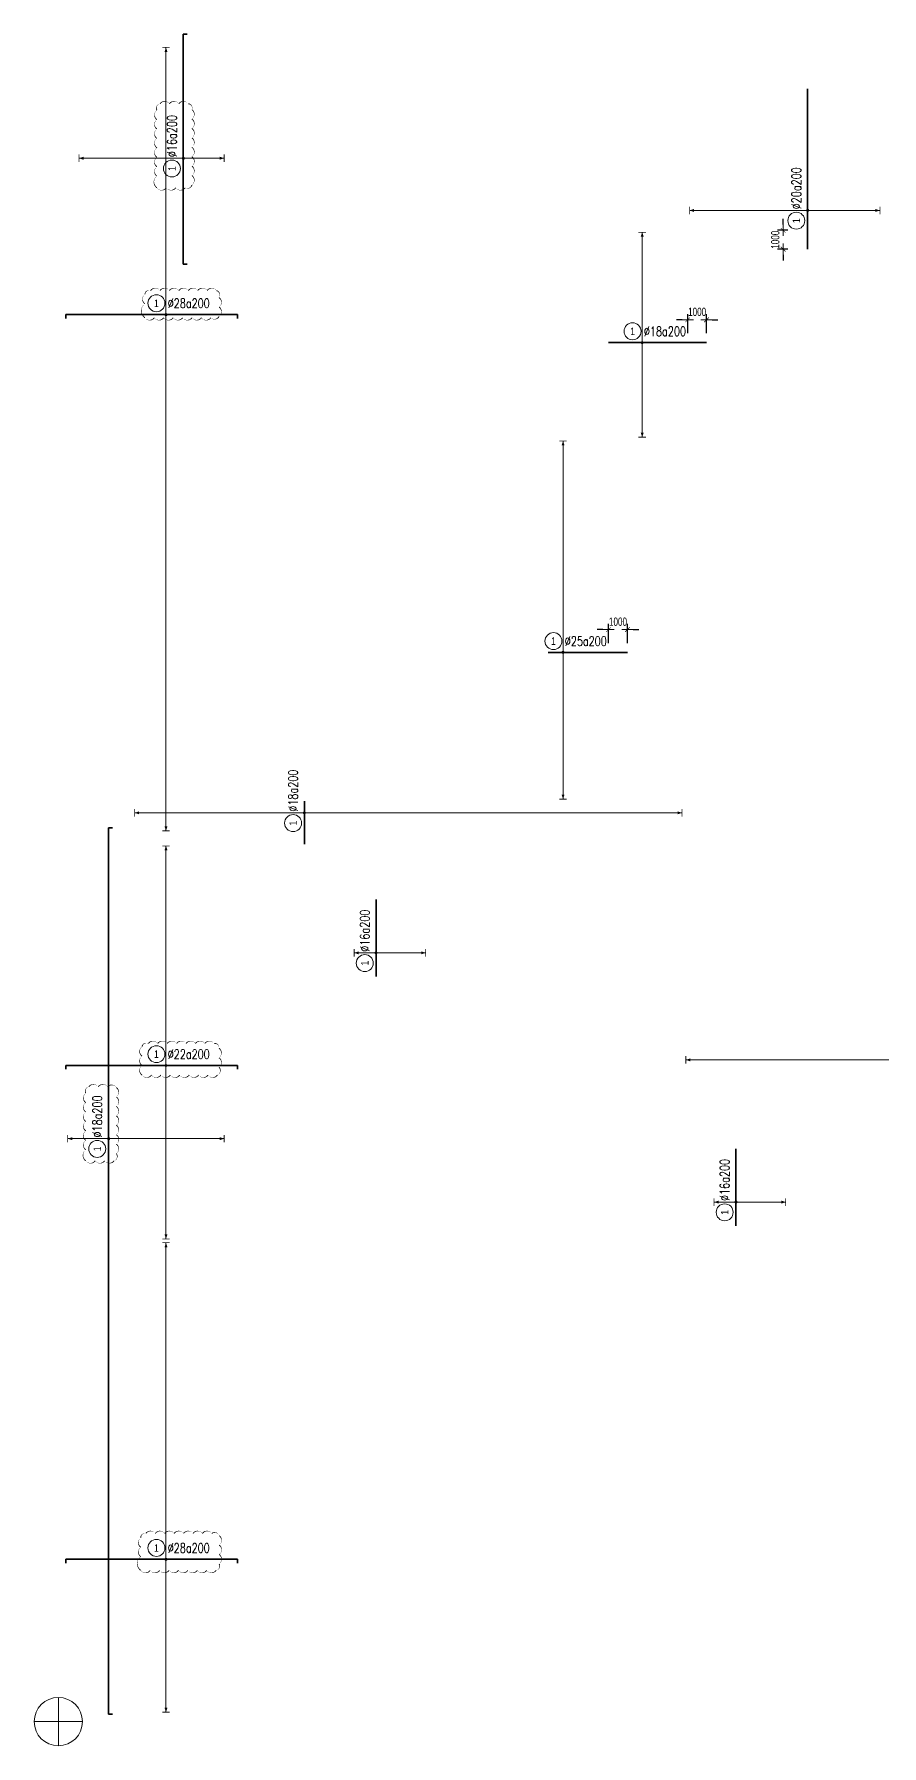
# Model space of a CAD drawing. Header units: millimetres. Extents: x -259680 to 953914, y -429648 to 90611.
# Drawn here: x 340714 to 385694, y -270544 to -179763 of the extents above; entities that cross this region are included whole.
import ezdxf
from ezdxf.enums import TextEntityAlignment as Align

# ---------------------------------------------------------------- set-up
doc = ezdxf.new("R2010")
doc.units = ezdxf.units.MM
doc.layers.get('0').update_dxf_attribs({"lineweight": 20})
doc.layers.get('Defpoints').update_dxf_attribs({"color": 151, "lineweight": 9})
for name, color, linetype, lineweight in [('NDC_S_DIM', 1, 'Continuous', 15), ('NDC_S_REBAR', 4, 'Continuous', 35), ('NDC_S_VN TEXT', 7, 'Continuous', 20)]:
    doc.layers.add(name, color=color, linetype=linetype, lineweight=lineweight)
doc.layers.add('NDC_S_REVISION_210426P', color=240, linetype='Continuous', lineweight=20, plot=False)
doc.styles.add('ARIAL', font='arial.ttf', dxfattribs={"width": 0.8})
doc.styles.add('NDC_DIM', font='', dxfattribs={"width": 0.75})
doc.styles.add('NDC_EN TXT', font='romans.shx', dxfattribs={"width": 0.8})
doc.styles.get('NDC_DIM').set_extended_font_data('Dotum')
doc.dimstyles.new('NDC_dim_200', dxfattribs={"dimscale": 200, "dimtxt": 2.2, "dimasz": 1.5, "dimexe": 1.5, "dimexo": 2.5, "dimgap": 1, "dimtad": 1, "dimdec": 0, "dimzin": 0, "dimdsep": 46, "dimtxsty": 'NDC_DIM', "dimblk": 'DIMMARK', "dimcen": 0.09, "dimdle": 1.2, "dimclrd": 1, "dimclre": 1, "dimclrt": 3, "dimadec": 0, "dimazin": 0, "dimtfac": 1, "dimtdec": 0, "dimtix": 1, "dimtofl": 0, "dimtmove": 0, "dimatfit": 3, "dimfxl": 6, "dimfxlon": 1, "dimtolj": 1, "dimtzin": 0, "dimarcsym": 0})

# ---------------------------------------------------------------- blocks, each defined once
blk = doc.blocks.new('*U439')
h = blk.add_hatch(color=6)
edge = h.paths.add_edge_path()
edge.add_arc((-2.99, 0), 0.3, 0, 360)
at = {"layer": 'NDC_S_DIM', "color": 8}
for q in [(-2.99, 56.1), (-2.99, -38.9)]:
    blk.add_line((-2.99, 0), q, dxfattribs=at)
for points in [[(-3.99, 56.1, 0.2, 0.2, 0), (-1.99, 56.1, 0, 0, 0)], [(-3.99, -38.9, 0.2, 0.2, 0), (-1.99, -38.9, 0, 0, 0)]]:
    blk.add_lwpolyline(points, format="xyseb", dxfattribs=at)
at = {"layer": 'NDC_S_DIM'}
blk.add_circle((-5.54, 3), 2.25, dxfattribs=at)
at = {"layer": 'NDC_S_DIM', "color": 6}
blk.add_circle((-2.99, 0), 0.3, dxfattribs=at)
at = {"layer": 'NDC_S_DIM', "color": 8}
for points in [[(-3.39, 54.9), (-2.99, 56.1), (-2.59, 54.9)], [(-3.39, -37.7), (-2.99, -38.9), (-2.59, -37.7)]]:
    blk.add_solid(points, dxfattribs=at)
at = {"layer": 'NDC_S_REBAR'}
for p, q in [((0, 0), (-6.91, 0)), ((-6.91, 0), (-6.91, 0)), ((0, 0), (14.09, 0)), ((14.09, 0), (14.09, 0))]:
    blk.add_line(p, q, dxfattribs=at)
at = {"layer": 'NDC_S_VN TEXT', "style": 'ARIAL', "width": 0.8}
blk.add_attdef('KHT', text='', height=2, dxfattribs=at).set_placement((-5.54, 3), align=Align.MIDDLE_CENTER)
at = {"layer": 'NDC_S_VN TEXT', "color": 3, "style": 'NDC_EN TXT', "width": 0.75}
blk.add_attdef('DKT', (-2.54, 1.75), '', height=2.5, dxfattribs=at)
blk = doc.blocks.new('DIMMARK')
at = {"layer": 'NDC_S_DIM', "color": 1}
blk.add_line((-1.5, 0), (1, 0), dxfattribs=at)
at = {"layer": 'NDC_S_DIM', "color": 2, "const_width": 0.1}
blk.add_lwpolyline([(-0.42, -0.42), (0.42, 0.42)], dxfattribs=at)
blk = doc.blocks.new('*D440')
at = {"layer": 'Defpoints', "color": 0, "ltscale": 100, "transparency": 16777216}
for p in [(372194, -211344), (371194, -212554), (372194, -212554)]:
    blk.add_point(p, dxfattribs=at)
at = {"layer": 'NDC_S_DIM', "color": 1, "lineweight": -2, "ltscale": 100, "transparency": 16777216}
for p, q in [((370894, -211344), (370594, -211344)), ((371194, -212054), (371194, -211044)), ((372194, -212054), (372194, -211044)), ((372494, -211344), (372794, -211344))]:
    blk.add_line(p, q, dxfattribs=at)
at = {"layer": 'NDC_S_DIM', "color": 1, "lineweight": -2, "ltscale": 100, "transparency": 16777216, "xscale": 300, "yscale": 300, "zscale": 300}
blk.add_blockref('DIMMARK', (371194, -211344), dxfattribs=at)
at = {"layer": 'NDC_S_DIM', "color": 1, "lineweight": -2, "ltscale": 100, "transparency": 16777216, "xscale": 300, "yscale": 300, "zscale": 300, "rotation": 180}
blk.add_blockref('DIMMARK', (372194, -211344), dxfattribs=at)
at = {"layer": 'NDC_S_DIM', "color": 3, "ltscale": 100, "transparency": 16777216, "insert": (371694, -210924), "char_height": 440, "attachment_point": 5, "style": 'NDC_DIM'}
blk.add_mtext('\\A1;1000', dxfattribs=at)
blk = doc.blocks.new('*U442')
h = blk.add_hatch(color=6)
edge = h.paths.add_edge_path()
edge.add_arc((-2.99, 0), 0.3, 0, 360)
at = {"layer": 'NDC_S_DIM', "color": 8}
for q in [(-2.99, 29.28), (-2.99, -25.07)]:
    blk.add_line((-2.99, 0), q, dxfattribs=at)
for points in [[(-3.99, 29.28, 0.2, 0.2, 0), (-1.99, 29.28, 0, 0, 0)], [(-3.99, -25.07, 0.2, 0.2, 0), (-1.99, -25.07, 0, 0, 0)]]:
    blk.add_lwpolyline(points, format="xyseb", dxfattribs=at)
at = {"layer": 'NDC_S_DIM'}
blk.add_circle((-5.54, 3), 2.25, dxfattribs=at)
at = {"layer": 'NDC_S_DIM', "color": 6}
blk.add_circle((-2.99, 0), 0.3, dxfattribs=at)
at = {"layer": 'NDC_S_DIM', "color": 8}
for points in [[(-3.39, 28.08), (-2.99, 29.28), (-2.59, 28.08)], [(-3.39, -23.87), (-2.99, -25.07), (-2.59, -23.87)]]:
    blk.add_solid(points, dxfattribs=at)
at = {"layer": 'NDC_S_REBAR'}
for p, q in [((0, 0), (-11.91, 0)), ((-11.91, 0), (-11.91, 0)), ((0, 0), (14.09, 0)), ((14.09, 0), (14.09, 0))]:
    blk.add_line(p, q, dxfattribs=at)
at = {"layer": 'NDC_S_VN TEXT', "style": 'ARIAL', "width": 0.8}
blk.add_attdef('KHT', text='', height=2, dxfattribs=at).set_placement((-5.54, 3), align=Align.MIDDLE_CENTER)
at = {"layer": 'NDC_S_VN TEXT', "color": 3, "style": 'NDC_EN TXT', "width": 0.75}
blk.add_attdef('DKT', (-2.54, 1.75), '', height=2.5, dxfattribs=at)
blk = doc.blocks.new('*D441')
at = {"layer": 'Defpoints', "color": 0, "ltscale": 100, "transparency": 16777216}
for p in [(376394, -194911), (375394, -196120), (376394, -196120)]:
    blk.add_point(p, dxfattribs=at)
at = {"layer": 'NDC_S_DIM', "color": 1, "lineweight": -2, "ltscale": 100, "transparency": 16777216}
for p, q in [((375094, -194911), (374794, -194911)), ((375394, -195620), (375394, -194611)), ((376394, -195620), (376394, -194611)), ((376694, -194911), (376994, -194911))]:
    blk.add_line(p, q, dxfattribs=at)
at = {"layer": 'NDC_S_DIM', "color": 1, "lineweight": -2, "ltscale": 100, "transparency": 16777216, "xscale": 300, "yscale": 300, "zscale": 300}
blk.add_blockref('DIMMARK', (375394, -194911), dxfattribs=at)
at = {"layer": 'NDC_S_DIM', "color": 1, "lineweight": -2, "ltscale": 100, "transparency": 16777216, "xscale": 300, "yscale": 300, "zscale": 300, "rotation": 180}
blk.add_blockref('DIMMARK', (376394, -194911), dxfattribs=at)
at = {"layer": 'NDC_S_DIM', "color": 3, "ltscale": 100, "transparency": 16777216, "insert": (375894, -194491), "char_height": 440, "attachment_point": 5, "style": 'NDC_DIM'}
blk.add_mtext('\\A1;1000', dxfattribs=at)
blk = doc.blocks.new('*U445')
h = blk.add_hatch(color=6)
edge = h.paths.add_edge_path()
edge.add_arc((-2.99, 0), 0.3, 0, 360)
at = {"layer": 'NDC_S_DIM', "color": 8}
for q in [(-2.99, 45.04), (-2.99, -100.22)]:
    blk.add_line((-2.99, 0), q, dxfattribs=at)
for points in [[(-3.99, 45.04, 0.2, 0.2, 0), (-1.99, 45.04, 0, 0, 0)], [(-3.99, -100.22, 0.2, 0.2, 0), (-1.99, -100.22, 0, 0, 0)]]:
    blk.add_lwpolyline(points, format="xyseb", dxfattribs=at)
at = {"layer": 'NDC_S_DIM'}
blk.add_circle((-5.7, 3), 2.25, dxfattribs=at)
at = {"layer": 'NDC_S_DIM', "color": 6}
blk.add_circle((-2.99, 0), 0.3, dxfattribs=at)
at = {"layer": 'NDC_S_DIM', "color": 8}
for points in [[(-3.39, 43.84), (-2.99, 45.04), (-2.59, 43.84)], [(-3.39, -99.02), (-2.99, -100.22), (-2.59, -99.02)]]:
    blk.add_solid(points, dxfattribs=at)
at = {"layer": 'NDC_S_REBAR'}
for p, q in [((0, 0), (-11.26, 0)), ((-11.26, 0), (-11.26, 0)), ((0, 0), (0.14, 0)), ((0.14, 0), (0.14, 0))]:
    blk.add_line(p, q, dxfattribs=at)
at = {"layer": 'NDC_S_VN TEXT', "style": 'ARIAL', "width": 0.8}
blk.add_attdef('KHT', text='', height=2, dxfattribs=at).set_placement((-5.7, 3), align=Align.MIDDLE_CENTER)
at = {"layer": 'NDC_S_VN TEXT', "color": 3, "style": 'NDC_EN TXT', "width": 0.75}
blk.add_attdef('DKT', (-2.7, 1.75), '', height=2.5, dxfattribs=at)
blk = doc.blocks.new('*U446')
h = blk.add_hatch(color=6)
edge = h.paths.add_edge_path()
edge.add_arc((-2.99, 0), 0.3, 0, 360)
at = {"layer": 'NDC_S_DIM', "color": 8}
for q in [(-2.99, 31.32), (-2.99, -19.18)]:
    blk.add_line((-2.99, 0), q, dxfattribs=at)
for points in [[(-3.99, 31.32, 0.2, 0.2, 0), (-1.99, 31.32, 0, 0, 0)], [(-3.99, -19.18, 0.2, 0.2, 0), (-1.99, -19.18, 0, 0, 0)]]:
    blk.add_lwpolyline(points, format="xyseb", dxfattribs=at)
at = {"layer": 'NDC_S_DIM'}
blk.add_circle((-5.7, 3), 2.25, dxfattribs=at)
at = {"layer": 'NDC_S_DIM', "color": 6}
blk.add_circle((-2.99, 0), 0.3, dxfattribs=at)
at = {"layer": 'NDC_S_DIM', "color": 8}
for points in [[(-3.39, 30.12), (-2.99, 31.32), (-2.59, 30.12)], [(-3.39, -17.98), (-2.99, -19.18), (-2.59, -17.98)]]:
    blk.add_solid(points, dxfattribs=at)
at = {"layer": 'NDC_S_REBAR'}
for p, q in [((0, 0), (-13.26, 0)), ((-13.26, 0), (-13.26, 0)), ((0, 0), (29.28, 0)), ((29.28, 0), (29.28, 0))]:
    blk.add_line(p, q, dxfattribs=at)
at = {"layer": 'NDC_S_VN TEXT', "style": 'ARIAL', "width": 0.8}
blk.add_attdef('KHT', text='', height=2, dxfattribs=at).set_placement((-5.7, 3), align=Align.MIDDLE_CENTER)
at = {"layer": 'NDC_S_VN TEXT', "color": 3, "style": 'NDC_EN TXT', "width": 0.75}
blk.add_attdef('DKT', (-2.7, 1.75), '', height=2.5, dxfattribs=at)
blk = doc.blocks.new('*D447')
at = {"layer": 'Defpoints', "color": 0, "ltscale": 100, "transparency": 16777216}
for p in [(381205, -190163), (380462, -191163), (381205, -191163)]:
    blk.add_point(p, dxfattribs=at)
at = {"layer": 'NDC_S_DIM', "color": 1, "lineweight": -2, "ltscale": 100, "transparency": 16777216}
for p, q in [((380462, -189863), (380462, -189563)), ((380705, -190163), (380162, -190163)), ((380705, -191163), (380162, -191163)), ((380462, -191463), (380462, -191763))]:
    blk.add_line(p, q, dxfattribs=at)
at = {"layer": 'NDC_S_DIM', "color": 1, "lineweight": -2, "ltscale": 100, "transparency": 16777216, "xscale": 300, "yscale": 300, "zscale": 300}
for p, rotation in [((380462, -190163), 270), ((380462, -191163), 90)]:
    blk.add_blockref('DIMMARK', p, dxfattribs=dict(at, rotation=rotation))
at = {"layer": 'NDC_S_DIM', "color": 3, "ltscale": 100, "transparency": 16777216, "insert": (380042, -190663), "char_height": 440, "attachment_point": 5, "rotation": 90, "style": 'NDC_DIM'}
blk.add_mtext('\\A1;1000', dxfattribs=at)
blk = doc.blocks.new('*U512')
h = blk.add_hatch(color=6)
edge = h.paths.add_edge_path()
edge.add_arc((-2.99, 0), 0.3, 0, 360)
at = {"layer": 'NDC_S_DIM', "color": 8}
for q in [(-2.99, 5.81), (-2.99, -13.19)]:
    blk.add_line((-2.99, 0), q, dxfattribs=at)
for points in [[(-3.99, 5.81, 0.2, 0.2, 0), (-1.99, 5.81, 0, 0, 0)], [(-3.99, -13.19, 0.2, 0.2, 0), (-1.99, -13.19, 0, 0, 0)]]:
    blk.add_lwpolyline(points, format="xyseb", dxfattribs=at)
at = {"layer": 'NDC_S_DIM'}
blk.add_circle((-5.7, 3), 2.25, dxfattribs=at)
at = {"layer": 'NDC_S_DIM', "color": 6}
blk.add_circle((-2.99, 0), 0.3, dxfattribs=at)
at = {"layer": 'NDC_S_DIM', "color": 8}
for points in [[(-3.39, 4.61), (-2.99, 5.81), (-2.59, 4.61)], [(-3.39, -11.99), (-2.99, -13.19), (-2.59, -11.99)]]:
    blk.add_solid(points, dxfattribs=at)
at = {"layer": 'NDC_S_REBAR'}
for p, q in [((0, 0), (-9.27, 0)), ((-9.27, 0), (-9.27, 0)), ((0, 0), (11.13, 0)), ((11.13, 0), (11.13, 0))]:
    blk.add_line(p, q, dxfattribs=at)
at = {"layer": 'NDC_S_VN TEXT', "style": 'ARIAL', "width": 0.8}
blk.add_attdef('KHT', text='', height=2, dxfattribs=at).set_placement((-5.7, 3), align=Align.MIDDLE_CENTER)
at = {"layer": 'NDC_S_VN TEXT', "color": 3, "style": 'NDC_EN TXT', "width": 0.75}
blk.add_attdef('DKT', (-2.7, 1.75), '', height=2.5, dxfattribs=at)
blk = doc.blocks.new('*U545')
h = blk.add_hatch(color=6)
edge = h.paths.add_edge_path()
edge.add_arc((-2.99, 0), 0.3, 0, 360)
at = {"layer": 'NDC_S_DIM', "color": 8}
for q in [(-2.99, 70.85), (-2.99, -136.9)]:
    blk.add_line((-2.99, 0), q, dxfattribs=at)
for points in [[(-3.99, 70.85, 0.2, 0.2, 0), (-1.99, 70.85, 0, 0, 0)], [(-3.99, -136.9, 0.2, 0.2, 0), (-1.99, -136.9, 0, 0, 0)]]:
    blk.add_lwpolyline(points, format="xyseb", dxfattribs=at)
at = {"layer": 'NDC_S_DIM'}
blk.add_circle((-5.54, 3), 2.25, dxfattribs=at)
at = {"layer": 'NDC_S_DIM', "color": 6}
blk.add_circle((-2.99, 0), 0.3, dxfattribs=at)
at = {"layer": 'NDC_S_DIM', "color": 8}
for points in [[(-3.39, 69.65), (-2.99, 70.85), (-2.59, 69.65)], [(-3.39, -135.7), (-2.99, -136.9), (-2.59, -135.7)]]:
    blk.add_solid(points, dxfattribs=at)
at = {"layer": 'NDC_S_REBAR'}
for p, q in [((0, 0), (-29.56, 0)), ((-29.56, 0), (-29.56, -1)), ((0, 0), (15.94, 0)), ((15.94, 0), (15.94, -1))]:
    blk.add_line(p, q, dxfattribs=at)
at = {"layer": 'NDC_S_VN TEXT', "style": 'ARIAL', "width": 0.8}
blk.add_attdef('KHT', text='', height=2, dxfattribs=at).set_placement((-5.54, 3), align=Align.MIDDLE_CENTER)
at = {"layer": 'NDC_S_VN TEXT', "color": 3, "style": 'NDC_EN TXT', "width": 0.75}
blk.add_attdef('DKT', (-2.54, 1.75), '', height=2.5, dxfattribs=at)
blk = doc.blocks.new('*U546')
h = blk.add_hatch(color=6)
edge = h.paths.add_edge_path()
edge.add_arc((-2.99, 0), 0.3, 0, 360)
at = {"layer": 'NDC_S_DIM', "color": 8}
for q in [(-2.99, 27.65), (-2.99, -10.85)]:
    blk.add_line((-2.99, 0), q, dxfattribs=at)
for points in [[(-3.99, 27.65, 0.2, 0.2, 0), (-1.99, 27.65, 0, 0, 0)], [(-3.99, -10.85, 0.2, 0.2, 0), (-1.99, -10.85, 0, 0, 0)]]:
    blk.add_lwpolyline(points, format="xyseb", dxfattribs=at)
at = {"layer": 'NDC_S_DIM'}
blk.add_circle((-5.7, 3), 2.25, dxfattribs=at)
at = {"layer": 'NDC_S_DIM', "color": 6}
blk.add_circle((-2.99, 0), 0.3, dxfattribs=at)
at = {"layer": 'NDC_S_DIM', "color": 8}
for points in [[(-3.39, 26.45), (-2.99, 27.65), (-2.59, 26.45)], [(-3.39, -9.65), (-2.99, -10.85), (-2.59, -9.65)]]:
    blk.add_solid(points, dxfattribs=at)
at = {"layer": 'NDC_S_REBAR'}
for p, q in [((0, 0), (-31.09, 0)), ((-31.09, 0), (-31.09, -1)), ((0, 0), (29.91, 0)), ((29.91, 0), (29.91, -1))]:
    blk.add_line(p, q, dxfattribs=at)
at = {"layer": 'NDC_S_VN TEXT', "style": 'ARIAL', "width": 0.8}
blk.add_attdef('KHT', text='', height=2, dxfattribs=at).set_placement((-5.7, 3), align=Align.MIDDLE_CENTER)
at = {"layer": 'NDC_S_VN TEXT', "color": 3, "style": 'NDC_EN TXT', "width": 0.75}
blk.add_attdef('DKT', (-2.7, 1.75), '', height=2.5, dxfattribs=at)
blk = doc.blocks.new('*U547')
h = blk.add_hatch(color=6)
edge = h.paths.add_edge_path()
edge.add_arc((-2.99, 0), 0.3, 0, 360)
at = {"layer": 'NDC_S_DIM', "color": 8}
for q in [(-2.99, 83.94), (-2.99, -40.56)]:
    blk.add_line((-2.99, 0), q, dxfattribs=at)
for points in [[(-3.99, 83.94, 0.2, 0.2, 0), (-1.99, 83.94, 0, 0, 0)], [(-3.99, -40.56, 0.2, 0.2, 0), (-1.99, -40.56, 0, 0, 0)]]:
    blk.add_lwpolyline(points, format="xyseb", dxfattribs=at)
at = {"layer": 'NDC_S_DIM'}
blk.add_circle((-5.54, 3), 2.25, dxfattribs=at)
at = {"layer": 'NDC_S_DIM', "color": 6}
blk.add_circle((-2.99, 0), 0.3, dxfattribs=at)
at = {"layer": 'NDC_S_DIM', "color": 8}
for points in [[(-3.39, 82.74), (-2.99, 83.94), (-2.59, 82.74)], [(-3.39, -39.36), (-2.99, -40.56), (-2.59, -39.36)]]:
    blk.add_solid(points, dxfattribs=at)
at = {"layer": 'NDC_S_REBAR'}
for p, q in [((0, 0), (-29.56, 0)), ((-29.56, 0), (-29.56, -1)), ((0, 0), (15.94, 0)), ((15.94, 0), (15.94, -1))]:
    blk.add_line(p, q, dxfattribs=at)
at = {"layer": 'NDC_S_VN TEXT', "style": 'ARIAL', "width": 0.8}
blk.add_attdef('KHT', text='', height=2, dxfattribs=at).set_placement((-5.54, 3), align=Align.MIDDLE_CENTER)
at = {"layer": 'NDC_S_VN TEXT', "color": 3, "style": 'NDC_EN TXT', "width": 0.75}
blk.add_attdef('DKT', (-2.54, 1.75), '', height=2.5, dxfattribs=at)
blk = doc.blocks.new('*U548')
h = blk.add_hatch(color=6)
edge = h.paths.add_edge_path()
edge.add_arc((-2.99, 0), 0.3, 0, 360)
at = {"layer": 'NDC_S_DIM', "color": 8}
for q in [(-2.99, 58.24), (-2.99, -46.01)]:
    blk.add_line((-2.99, 0), q, dxfattribs=at)
for points in [[(-3.99, 58.24, 0.2, 0.2, 0), (-1.99, 58.24, 0, 0, 0)], [(-3.99, -46.01, 0.2, 0.2, 0), (-1.99, -46.01, 0, 0, 0)]]:
    blk.add_lwpolyline(points, format="xyseb", dxfattribs=at)
at = {"layer": 'NDC_S_DIM'}
blk.add_circle((-5.54, 3), 2.25, dxfattribs=at)
at = {"layer": 'NDC_S_DIM', "color": 6}
blk.add_circle((-2.99, 0), 0.3, dxfattribs=at)
at = {"layer": 'NDC_S_DIM', "color": 8}
for points in [[(-3.39, 57.04), (-2.99, 58.24), (-2.59, 57.04)], [(-3.39, -44.81), (-2.99, -46.01), (-2.59, -44.81)]]:
    blk.add_solid(points, dxfattribs=at)
at = {"layer": 'NDC_S_REBAR'}
for p, q in [((0, 0), (-29.56, 0)), ((-29.56, 0), (-29.56, -1)), ((0, 0), (15.94, 0)), ((15.94, 0), (15.94, -1))]:
    blk.add_line(p, q, dxfattribs=at)
at = {"layer": 'NDC_S_VN TEXT', "style": 'ARIAL', "width": 0.8}
blk.add_attdef('KHT', text='', height=2, dxfattribs=at).set_placement((-5.54, 3), align=Align.MIDDLE_CENTER)
at = {"layer": 'NDC_S_VN TEXT', "color": 3, "style": 'NDC_EN TXT', "width": 0.75}
blk.add_attdef('DKT', (-2.54, 1.75), '', height=2.5, dxfattribs=at)
blk = doc.blocks.new('*U549')
h = blk.add_hatch(color=6)
edge = h.paths.add_edge_path()
edge.add_arc((-2.99, 0), 0.3, 0, 360)
at = {"layer": 'NDC_S_DIM', "color": 8}
for q in [(-2.99, 10.83), (-2.99, -30.67)]:
    blk.add_line((-2.99, 0), q, dxfattribs=at)
for points in [[(-3.99, 10.83, 0.2, 0.2, 0), (-1.99, 10.83, 0, 0, 0)], [(-3.99, -30.67, 0.2, 0.2, 0), (-1.99, -30.67, 0, 0, 0)]]:
    blk.add_lwpolyline(points, format="xyseb", dxfattribs=at)
at = {"layer": 'NDC_S_DIM'}
blk.add_circle((-5.7, 3), 2.25, dxfattribs=at)
at = {"layer": 'NDC_S_DIM', "color": 6}
blk.add_circle((-2.99, 0), 0.3, dxfattribs=at)
at = {"layer": 'NDC_S_DIM', "color": 8}
for points in [[(-3.39, 9.63), (-2.99, 10.83), (-2.59, 9.63)], [(-3.39, -29.47), (-2.99, -30.67), (-2.59, -29.47)]]:
    blk.add_solid(points, dxfattribs=at)
at = {"layer": 'NDC_S_REBAR'}
for p, q in [((0, 0), (-155.6, 0)), ((-155.6, 0), (-155.6, -1)), ((0, 0), (79.4, 0)), ((79.4, 0), (79.4, -1))]:
    blk.add_line(p, q, dxfattribs=at)
at = {"layer": 'NDC_S_VN TEXT', "style": 'ARIAL', "width": 0.8}
blk.add_attdef('KHT', text='', height=2, dxfattribs=at).set_placement((-5.7, 3), align=Align.MIDDLE_CENTER)
at = {"layer": 'NDC_S_VN TEXT', "color": 3, "style": 'NDC_EN TXT', "width": 0.75}
blk.add_attdef('DKT', (-2.7, 1.75), '', height=2.5, dxfattribs=at)
blk = doc.blocks.new('*U551')
h = blk.add_hatch(color=6)
edge = h.paths.add_edge_path()
edge.add_arc((-2.99, 0), 0.3, 0, 360)
at = {"layer": 'NDC_S_DIM', "color": 8}
for q in [(-2.99, 130.22), (-2.99, -128.53)]:
    blk.add_line((-2.99, 0), q, dxfattribs=at)
for points in [[(-3.99, 130.22, 0.2, 0.2, 0), (-1.99, 130.22, 0, 0, 0)], [(-3.99, -128.53, 0.2, 0.2, 0), (-1.99, -128.53, 0, 0, 0)]]:
    blk.add_lwpolyline(points, format="xyseb", dxfattribs=at)
at = {"layer": 'NDC_S_DIM'}
blk.add_circle((-12.13, 3), 2.25, dxfattribs=at)
at = {"layer": 'NDC_S_DIM', "color": 6}
blk.add_circle((-2.99, 0), 0.3, dxfattribs=at)
at = {"layer": 'NDC_S_DIM', "color": 8}
for points in [[(-3.39, 129.02), (-2.99, 130.22), (-2.59, 129.02)], [(-3.39, -127.33), (-2.99, -128.53), (-2.59, -127.33)]]:
    blk.add_solid(points, dxfattribs=at)
at = {"layer": 'NDC_S_REBAR'}
for p, q in [((0, 0), (-16.48, 0)), ((-16.48, 0), (-16.48, 0)), ((0, 0), (9.77, 0)), ((9.77, 0), (9.77, 0))]:
    blk.add_line(p, q, dxfattribs=at)
at = {"layer": 'NDC_S_VN TEXT', "style": 'ARIAL', "width": 0.8}
blk.add_attdef('KHT', text='', height=2, dxfattribs=at).set_placement((-12.13, 3), align=Align.MIDDLE_CENTER)
at = {"layer": 'NDC_S_VN TEXT', "color": 3, "style": 'NDC_EN TXT', "width": 0.75}
blk.add_attdef('DKT', (-9.13, 1.75), '', height=2.5, dxfattribs=at)

msp = doc.modelspace()

# ---------------------------------------------------------------- linework, layer by layer
at = {"layer": 'Defpoints'}
for p, q in [((341994.2, -267982.4), (341994.2, -270543.7)), ((340713.5, -269263.1), (343274.9, -269263.1))]:
    msp.add_line(p, q, dxfattribs=at)
msp.add_circle((341994.2, -269263.1), 1280.7, dxfattribs=at)
at = {"layer": 'NDC_S_REVISION_210426P'}
for points in [[(347225.9, -187906, 0, 50, 0.5205671), (347725.9, -187906, 0, 50, 0.5205671), (348225.9, -187906, 0, 50, 0.5205671), (348725.9, -187906, 0, 50, 0.5205671), (349079.6, -187759.7, 0, 50, 0.5205671), (349079.6, -187259.7, 0, 50, 0.5205671), (349079.6, -186759.7, 0, 50, 0.5205671), (349079.6, -186259.7, 0, 50, 0.5205671), (349079.6, -185759.7, 0, 50, 0.5205671), (349079.6, -185259.7, 0, 50, 0.5205671), (349079.6, -184759.7, 0, 50, 0.5205671), (349079.6, -184259.7, 0, 50, 0.5205671), (349079.6, -183759.7, 0, 50, 0.5205671), (348887.5, -183451.8, 0, 50, 0.5205671), (348387.5, -183451.8, 0, 50, 0.5205671), (347887.5, -183451.8, 0, 50, 0.5205671), (347387.5, -183451.8, 0, 50, 0.5205671), (347225.9, -183790.2, 0, 50, 0.5205671), (347225.9, -184290.2, 0, 50, 0.5205671), (347225.9, -184790.2, 0, 50, 0.5205671), (347225.9, -185290.2, 0, 50, 0.5205671), (347225.9, -185790.2, 0, 50, 0.5205671), (347225.9, -186290.2, 0, 50, 0.5205671), (347225.9, -186790.2, 0, 50, 0.5205671), (347225.9, -187290.2, 0, 50, 0.5205671)], [(346589.2, -194798.5, 0, 50, 0.5205671), (347089.2, -194798.5, 0, 50, 0.5205671), (347589.2, -194798.5, 0, 50, 0.5205671), (348089.2, -194798.5, 0, 50, 0.5205671), (348589.2, -194798.5, 0, 50, 0.5205671), (349089.2, -194798.5, 0, 50, 0.5205671), (349589.2, -194798.5, 0, 50, 0.5205671), (350089.2, -194798.5, 0, 50, 0.5205671), (350520.9, -194730.1, 0, 50, 0.5205671), (350520.9, -194230.1, 0, 50, 0.5205671), (350520.9, -193730.1, 0, 50, 0.5205671), (350389.2, -193361.8, 0, 50, 0.5205671), (349889.2, -193361.8, 0, 50, 0.5205671), (349389.2, -193361.8, 0, 50, 0.5205671), (348889.2, -193361.8, 0, 50, 0.5205671), (348389.2, -193361.8, 0, 50, 0.5205671), (347889.2, -193361.8, 0, 50, 0.5205671), (347389.2, -193361.8, 0, 50, 0.5205671), (346889.2, -193361.8, 0, 50, 0.5205671), (346589.2, -193561.7, 0, 50, 0.5205671), (346589.2, -194061.7, 0, 50, 0.5205671)], [(346437.2, -234968, 0, 50, 0.5205671), (346937.2, -234968, 0, 50, 0.5205671), (347437.2, -234968, 0, 50, 0.5205671), (347937.2, -234968, 0, 50, 0.5205671), (348437.2, -234968, 0, 50, 0.5205671), (348937.2, -234968, 0, 50, 0.5205671), (349437.2, -234968, 0, 50, 0.5205671), (349937.2, -234968, 0, 50, 0.5205671), (350437.2, -234968, 0, 50, 0.5205671), (350517.9, -234548.6, 0, 50, 0.5205671), (350517.9, -234048.6, 0, 50, 0.5205671), (350517.9, -233548.6, 0, 50, 0.5205671), (350269.7, -233296.8, 0, 50, 0.5205671), (349769.7, -233296.8, 0, 50, 0.5205671), (349269.7, -233296.8, 0, 50, 0.5205671), (348769.7, -233296.8, 0, 50, 0.5205671), (348269.7, -233296.8, 0, 50, 0.5205671), (347769.7, -233296.8, 0, 50, 0.5205671), (347269.7, -233296.8, 0, 50, 0.5205671), (346769.7, -233296.8, 0, 50, 0.5205671), (346437.2, -233464.2, 0, 50, 0.5205671), (346437.2, -233964.2, 0, 50, 0.5205671), (346437.2, -234464.2, 0, 50, 0.5205671)], [(343451.3, -239514.6, 0, 50, 0.5205671), (343951.3, -239514.6, 0, 50, 0.5205671), (344451.3, -239514.6, 0, 50, 0.5205671), (344951.3, -239514.6, 0, 50, 0.5205671), (345070.2, -239133.5, 0, 50, 0.5205671), (345070.2, -238633.5, 0, 50, 0.5205671), (345070.2, -238133.5, 0, 50, 0.5205671), (345070.2, -237633.5, 0, 50, 0.5205671), (345070.2, -237133.5, 0, 50, 0.5205671), (345070.2, -236633.5, 0, 50, 0.5205671), (345070.2, -236133.5, 0, 50, 0.5205671), (345070.2, -235633.5, 0, 50, 0.5205671), (344611.4, -235592.3, 0, 50, 0.5205671), (344111.4, -235592.3, 0, 50, 0.5205671), (343611.4, -235592.3, 0, 50, 0.5205671), (343451.3, -235932.1, 0, 50, 0.5205671), (343451.3, -236432.1, 0, 50, 0.5205671), (343451.3, -236932.1, 0, 50, 0.5205671), (343451.3, -237432.1, 0, 50, 0.5205671), (343451.3, -237932.1, 0, 50, 0.5205671), (343451.3, -238432.1, 0, 50, 0.5205671), (343451.3, -238932.1, 0, 50, 0.5205671)], [(346369.1, -261239, 0, 50, 0.5205671), (346869.1, -261239, 0, 50, 0.5205671), (347369.1, -261239, 0, 50, 0.5205671), (347869.1, -261239, 0, 50, 0.5205671), (348369.1, -261239, 0, 50, 0.5205671), (348869.1, -261239, 0, 50, 0.5205671), (349369.1, -261239, 0, 50, 0.5205671), (349869.1, -261239, 0, 50, 0.5205671), (350369.1, -261239, 0, 50, 0.5205671), (350526.5, -260896.4, 0, 50, 0.5205671), (350526.5, -260396.4, 0, 50, 0.5205671), (350526.5, -259896.4, 0, 50, 0.5205671), (350526.5, -259396.4, 0, 50, 0.5205671), (350138.7, -259284.2, 0, 50, 0.5205671), (349638.7, -259284.2, 0, 50, 0.5205671), (349138.7, -259284.2, 0, 50, 0.5205671), (348638.7, -259284.2, 0, 50, 0.5205671), (348138.7, -259284.2, 0, 50, 0.5205671), (347638.7, -259284.2, 0, 50, 0.5205671), (347138.7, -259284.2, 0, 50, 0.5205671), (346638.7, -259284.2, 0, 50, 0.5205671), (346369.1, -259514.7, 0, 50, 0.5205671), (346369.1, -260014.7, 0, 50, 0.5205671), (346369.1, -260514.7, 0, 50, 0.5205671)]]:
    msp.add_lwpolyline(points, format="xyseb", close=True, dxfattribs=at)

# ---------------------------------------------------------------- block references
at = {"xscale": 200, "yscale": 200, "zscale": 200}
for name, p, values in [('*U545', (348305.5, -194633.3), {'KHT': '1', 'DKT': '%%c28a200'}), ('*U442', (373576.9, -196120.1), {'KHT': '1', 'DKT': '%%c18a200'}), ('*U439', (369376.9, -212553.8), {'KHT': '1', 'DKT': '%%c25a200'}), ('*U548', (348305.5, -234461.2), {'KHT': '1', 'DKT': '%%c22a200'}), ('*U547', (348305.5, -260651.7), {'KHT': '1', 'DKT': '%%c28a200'})]:
    msp.add_blockref(name, p, dxfattribs=at).add_auto_attribs(values)
at = {"xscale": 200, "yscale": 200, "zscale": 200, "rotation": 90}
for name, p, values in [('*U546', (348624.1, -185744.1), {'KHT': '1', 'DKT': '%%c16a200'}), ('*U446', (381758.2, -188511.7), {'KHT': '1', 'DKT': '%%c20a200'}), ('*U445', (355050.2, -220461.7), {'KHT': '1', 'DKT': '%%c18a200'}), ('*U549', (344660.5, -237743.4), {'KHT': '1', 'DKT': '%%c18a200'}), ('*U512', (358856.4, -227888.4), {'KHT': '1', 'DKT': '%%c16a200'}), ('*U551', (401338.6, -233567.9), {'KHT': '1', 'DKT': '%%c28a200'}), ('*U512', (377956.4, -241109.9), {'KHT': '1', 'DKT': '%%c16a200'})]:
    msp.add_blockref(name, p, dxfattribs=at).add_auto_attribs(values)

# ---------------------------------------------------------------- dimensions: what is measured, and where the dimension line sits
at = {"layer": 'NDC_S_DIM', "ltscale": 100}
dim = msp.add_linear_dim(base=(380461.6, -191163.1), p1=(381204.8, -190163.1), p2=(381204.8, -191163.1), angle=90, dimstyle='NDC_dim_200', dxfattribs=at)
dim.commit()
dim.dimension.update_dxf_attribs({"geometry": '*D447', "text_midpoint": (380041.6, -190663.1)})
for base, p1, p2, picture, middle in [((376394.2, -194910.5), (375394.2, -196120.1), (376394.2, -196120.1), '*D441', (375894.2, -194490.5)), ((372194.2, -211344.2), (371194.2, -212553.8), (372194.2, -212553.8), '*D440', (371694.2, -210924.2))]:
    dim = msp.add_linear_dim(base=base, p1=p1, p2=p2, dimstyle='NDC_dim_200', dxfattribs=at)
    dim.commit()
    dim.dimension.update_dxf_attribs({"geometry": picture, "text_midpoint": middle})

doc.saveas('drawing.dxf')
